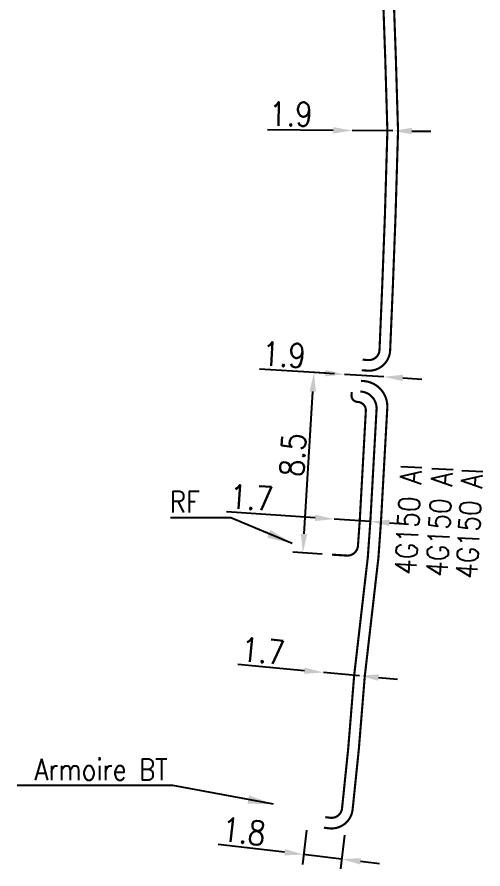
# Model space of a CAD drawing. Header units: millimetres. Extents: x 184994 to 186004, y 128000 to 129009.
# Drawn here: x 185130.41 to 185152.33, y 128513.56 to 128553.63 of the extents above; entities that cross this region are included whole.
import ezdxf

# ---------------------------------------------------------------- set-up
doc = ezdxf.new("R2010")
doc.units = ezdxf.units.MM
doc.header["$PDMODE"] = 34
doc.linetypes.add('B_ST_Al', pattern=[2000, 1000, 1000])
doc.layers.get('Defpoints').update_dxf_attribs({"linetype": 'CONTINUOUS'})
doc.layers.add('B_100', color=3, linetype='CONTINUOUS')
doc.layers.add('B_110', color=1, linetype='CONTINUOUS')
doc.styles.get("Standard").update_dxf_attribs({"font": 'romans.shx', "width": 0.85})
doc.dimstyles.get("Standard").update_dxf_attribs({"dimtxt": 1.5, "dimasz": 1.2, "dimexe": 0.625, "dimexo": 0.625, "dimgap": 0.25, "dimtad": 1, "dimdec": 1, "dimzin": 0, "dimdsep": 46, "dimtxsty": 'Standard', "dimcen": -0.5, "dimadec": 0, "dimazin": 0, "dimtfac": 1, "dimtdec": 1, "dimtmove": 0, "dimatfit": 3, "dimfxl": 0, "dimtolj": 1, "dimtzin": 0, "dimarcsym": 0})

# ---------------------------------------------------------------- blocks, each defined once
blk = doc.blocks.new('*D778')
at = {"layer": 'B_110', "color": 0, "linetype": 'Continuous', "lineweight": -2, "transparency": 16777216}
for p, q in [((185144.032, 128515.39), (185143.84, 128513.774)), ((185145.818, 128515.154), (185145.627, 128513.561)), ((185143.002, 128514.346), (185139.882, 128514.718)), ((185145.683, 128514.026), (185143.895, 128514.24)), ((185146.577, 128513.92), (185147.47, 128513.813))]:
    blk.add_line(p, q, dxfattribs=at)
at = {"layer": 'B_110', "color": 0, "linetype": 'Continuous', "transparency": 16777216}
for points in [[(185143.019, 128514.495), (185142.984, 128514.197), (185143.895, 128514.24)], [(185146.594, 128514.069), (185146.559, 128513.771), (185145.683, 128514.026)]]:
    blk.add_solid(points, dxfattribs=at)
at = {"layer": 'Defpoints', "color": 0, "linetype": 'Continuous', "transparency": 16777216}
for p in [(185144.088, 128515.855), (185145.873, 128515.62), (185143.895, 128514.24)]:
    blk.add_point(p, dxfattribs=at)
at = {"layer": 'B_110', "color": 0, "linetype": 'Continuous', "transparency": 16777216, "insert": (185141.084, 128515.33), "char_height": 1.125, "attachment_point": 5, "rotation": 353.1984}
blk.add_mtext('\\A1;1.8', dxfattribs=at)
blk = doc.blocks.new('*D779')
at = {"layer": 'B_110', "color": 0, "linetype": 'Continuous', "lineweight": -2, "transparency": 16777216}
for p, q in [((185143.934, 128522.885), (185140.805, 128523.173)), ((185146.523, 128522.647), (185144.83, 128522.803)), ((185147.419, 128522.564), (185148.315, 128522.482))]:
    blk.add_line(p, q, dxfattribs=at)
at = {"layer": 'B_110', "color": 0, "linetype": 'Continuous', "transparency": 16777216}
for points in [[(185143.947, 128523.034), (185143.92, 128522.736), (185144.83, 128522.803)], [(185147.433, 128522.714), (185147.405, 128522.415), (185146.523, 128522.647)]]:
    blk.add_solid(points, dxfattribs=at)
at = {"layer": 'Defpoints', "color": 0, "linetype": 'Continuous', "transparency": 16777216}
for p in [(185144.83, 128522.803), (185144.83, 128522.803), (185146.523, 128522.647)]:
    blk.add_point(p, dxfattribs=at)
at = {"layer": 'B_110', "color": 0, "linetype": 'Continuous', "transparency": 16777216, "insert": (185141.99, 128523.817), "char_height": 1.125, "attachment_point": 5, "rotation": 354.7445}
blk.add_mtext('\\A1;1.7', dxfattribs=at)
blk = doc.blocks.new('*D780')
at = {"layer": 'B_100', "color": 0, "linetype": 'Continuous', "lineweight": -2, "transparency": 16777216}
for p, q in [((185144.44, 128530.073), (185140.271, 128530.353)), ((185147.034, 128529.899), (185145.337, 128530.013)), ((185147.932, 128529.839), (185148.83, 128529.779))]:
    blk.add_line(p, q, dxfattribs=at)
at = {"layer": 'B_100', "color": 0, "linetype": 'Continuous', "transparency": 16777216}
for points in [[(185144.45, 128530.223), (185144.429, 128529.924), (185145.337, 128530.013)], [(185147.942, 128529.989), (185147.922, 128529.69), (185147.034, 128529.899)]]:
    blk.add_solid(points, dxfattribs=at)
at = {"layer": 'Defpoints', "color": 0, "linetype": 'Continuous', "transparency": 16777216}
for p in [(185145.337, 128530.013), (185145.337, 128530.013), (185147.034, 128529.899)]:
    blk.add_point(p, dxfattribs=at)
at = {"layer": 'B_100', "color": 0, "linetype": 'Continuous', "transparency": 16777216, "insert": (185141.44, 128531.026), "char_height": 1.125, "attachment_point": 5, "rotation": 356.1667}
blk.add_mtext('\\A1;1.7', dxfattribs=at)
blk = doc.blocks.new('*D781')
at = {"layer": 'B_110', "color": 0, "linetype": 'Continuous', "lineweight": -2, "transparency": 16777216}
for p, q in [((185144.918, 128536.878), (185141.827, 128537.068)), ((185147.663, 128536.709), (185145.816, 128536.823)), ((185148.561, 128536.654), (185149.459, 128536.598))]:
    blk.add_line(p, q, dxfattribs=at)
at = {"layer": 'B_110', "color": 0, "linetype": 'Continuous', "transparency": 16777216}
for points in [[(185144.927, 128537.027), (185144.909, 128536.728), (185145.816, 128536.823)], [(185148.57, 128536.803), (185148.552, 128536.504), (185147.663, 128536.709)]]:
    blk.add_solid(points, dxfattribs=at)
at = {"layer": 'Defpoints', "color": 0, "linetype": 'Continuous', "transparency": 16777216}
for p in [(185145.816, 128536.823), (185145.816, 128536.823), (185147.663, 128536.709)]:
    blk.add_point(p, dxfattribs=at)
at = {"layer": 'B_110', "color": 0, "linetype": 'Continuous', "transparency": 16777216, "insert": (185142.97, 128537.749), "char_height": 1.125, "attachment_point": 5, "rotation": 356.4811}
blk.add_mtext('\\A1;1.9', dxfattribs=at)
blk = doc.blocks.new('*D782')
at = {"layer": 'B_110', "color": 0, "linetype": 'Continuous', "lineweight": -2, "transparency": 16777216}
for p, q in [((185145.287, 128548.299), (185142.19, 128548.326)), ((185148.087, 128548.275), (185146.187, 128548.291)), ((185148.987, 128548.267), (185149.887, 128548.26))]:
    blk.add_line(p, q, dxfattribs=at)
at = {"layer": 'B_110', "color": 0, "linetype": 'Continuous', "transparency": 16777216}
for points in [[(185145.288, 128548.449), (185145.285, 128548.149), (185146.187, 128548.291)], [(185148.988, 128548.417), (185148.985, 128548.117), (185148.087, 128548.275)]]:
    blk.add_solid(points, dxfattribs=at)
at = {"layer": 'Defpoints', "color": 0, "linetype": 'Continuous', "transparency": 16777216}
for p in [(185146.187, 128548.291), (185146.187, 128548.291), (185148.087, 128548.275)]:
    blk.add_point(p, dxfattribs=at)
at = {"layer": 'B_110', "color": 0, "linetype": 'Continuous', "transparency": 16777216, "insert": (185143.295, 128549.066), "char_height": 1.125, "attachment_point": 5, "rotation": 359.5088}
blk.add_mtext('\\A1;1.9', dxfattribs=at)
blk = doc.blocks.new('*D785')
at = {"layer": 'B_100', "color": 0, "linetype": 'Continuous', "lineweight": -2, "transparency": 16777216}
for p, q in [((185145.348, 128536.851), (185143.913, 128536.94)), ((185143.915, 128529.325), (185144.326, 128536.012)), ((185144.763, 128528.371), (185143.392, 128528.456))]:
    blk.add_line(p, q, dxfattribs=at)
at = {"layer": 'B_100', "color": 0, "linetype": 'Continuous', "transparency": 16777216}
for points in [[(185144.176, 128536.022), (185144.476, 128536.003), (185144.381, 128536.911)], [(185143.765, 128529.334), (185144.064, 128529.316), (185143.86, 128528.427)]]:
    blk.add_solid(points, dxfattribs=at)
at = {"layer": 'Defpoints', "color": 0, "linetype": 'Continuous', "transparency": 16777216}
for p in [(185144.381, 128536.911), (185145.816, 128536.823), (185145.231, 128528.343)]:
    blk.add_point(p, dxfattribs=at)
at = {"layer": 'B_100', "color": 0, "linetype": 'Continuous', "transparency": 16777216, "insert": (185143.391, 128533.035), "char_height": 1.125, "attachment_point": 5, "rotation": 86.4811}
blk.add_mtext('\\A1;8.5', dxfattribs=at)

msp = doc.modelspace()

# ---------------------------------------------------------------- linework, layer by layer
at = {"layer": 'B_100', "linetype": 'B_ST_Al', "ltscale": 0.5, "const_width": 0.1, "flags": 128}
for points in [[(185146.667, 128537.515), (185146.931, 128537.496, 0.422409), (185147.466, 128537.974), (185147.595, 128541.02), (185147.719, 128544.28), (185147.836, 128548.275), (185147.734, 128551.72), (185147.521, 128557.695), (185147.161, 128563.141), (185146.772, 128567.025), (185146.565, 128569.089, 0.414248), (185146.018, 128569.537), (185145.67, 128569.502)], [(185146.562, 128536.018), (185146.585, 128536.017, -0.40994), (185147.327, 128535.174), (185147.034, 128529.899), (185147.034, 128529.899), (185146.917, 128528.239), (185146.274, 128522.671), (185145.994, 128519.233), (185145.703, 128516.413, -0.422575), (185145.141, 128515.969), (185144.914, 128515.998)], [(185145.231, 128528.343), (185145.923, 128528.3, 0.411621), (185146.452, 128528.764), (185146.535, 128529.931), (185146.725, 128533.349), (185146.725, 128533.349), (185146.725, 128533.349), (185146.822, 128535.104, 0.409938), (185146.451, 128535.525), (185146.427, 128535.526, -0.414214), (185146.149, 128535.847), (185146.159, 128535.996)]]:
    msp.add_lwpolyline(points, format="xyb", dxfattribs=at)
at = {"layer": 'B_110', "linetype": 'B_ST_Al', "const_width": 0.1, "flags": 128}
msp.add_lwpolyline([(185145.62, 128569.999), (185145.968, 128570.034, -0.414248), (185147.063, 128569.139), (185147.27, 128567.074), (185147.66, 128563.182), (185148.02, 128557.72), (185148.233, 128551.736), (185148.337, 128548.275), (185148.219, 128544.263), (185148.095, 128541), (185147.966, 128537.952, -0.422409), (185146.896, 128536.997), (185146.632, 128537.016)], format="xyb", dxfattribs=at)
at = {"layer": 'B_110', "linetype": 'B_ST_Al', "ltscale": 0.5, "const_width": 0.1, "flags": 128}
msp.add_lwpolyline([(185146.597, 128536.517), (185146.718, 128536.509, -0.409931), (185147.832, 128535.245), (185147.532, 128529.859), (185147.532, 128529.859), (185147.415, 128528.204), (185146.772, 128522.622), (185146.492, 128519.187), (185146.201, 128516.362, -0.422575), (185145.075, 128515.473), (185144.848, 128515.503)], format="xyb", dxfattribs=at)

# ---------------------------------------------------------------- texts
at = {"layer": 'B_100', "linetype": 'B_ST_Al', "ltscale": 0.5, "width": 0.85}
for p in [(185149.179, 128527.38), (185150.646, 128527.289)]:
    msp.add_text('4G150 Al', height=1, rotation=86.8149, dxfattribs=at).set_placement(p)
at = {"layer": 'B_100', "linetype": 'Continuous', "insert": (185139.013, 128530.824), "char_height": 1, "attachment_point": 6}
msp.add_mtext('RF', dxfattribs=at)
at = {"layer": 'B_110', "linetype": 'B_ST_Al', "ltscale": 0.5, "width": 0.85}
msp.add_text('4G150 Al', height=1, rotation=86.8149, dxfattribs=at).set_placement((185152.052, 128527.194))
at = {"layer": 'B_110', "linetype": 'Continuous', "insert": (185137.495, 128518.238), "char_height": 1, "attachment_point": 6}
msp.add_mtext('Armoire BT', dxfattribs=at)

# ---------------------------------------------------------------- dimensions: what is measured, and where the dimension line sits
at = {"layer": 'B_100', "linetype": 'Continuous'}
for base, p1, p2, angle, picture, middle in [((185144.381, 128536.911), (185145.231, 128528.343), (185145.816, 128536.823), 266.4811, '*D785', (185144.14, 128532.989)), ((185145.337, 128530.013), (185147.034, 128529.899), (185145.337, 128530.013), 356.1667, '*D780', (185141.389, 128530.278))]:
    dim = msp.add_linear_dim(base=base, p1=p1, p2=p2, angle=angle, dimstyle='Standard', override={"dimscale": 0.75, "dimatfit": 0}, dxfattribs=at)
    dim.commit()
    dim.dimension.update_dxf_attribs({"geometry": picture, "text_midpoint": middle, "dimtype": 160})
at = {"layer": 'B_110', "linetype": 'Continuous'}
for base, p1, p2, angle, override, picture, middle in [((185146.187, 128548.291), (185148.087, 128548.275), (185146.187, 128548.291), 359.5088, {"dimscale": 0.75, "dimlfac": 1, "dimlunit": 2, "dimatfit": 0}, '*D782', (185143.289, 128548.316)), ((185145.8163, 128536.8225), (185147.6628, 128536.709), (185145.8163, 128536.8225), 356.4811, {"dimscale": 0.75, "dimlfac": 1, "dimlunit": 2, "dimatfit": 0}, '*D781', (185142.9235, 128537.0004)), ((185144.83, 128522.803), (185146.523, 128522.647), (185144.83, 128522.803), 354.7445, {"dimscale": 0.75, "dimlfac": 1, "dimlunit": 2, "dimatfit": 0}, '*D779', (185141.921, 128523.07)), ((185143.895, 128514.24), (185145.873, 128515.62), (185144.088, 128515.855), 353.1984, {"dimscale": 0.75, "dimatfit": 0}, '*D778', (185140.995, 128514.586))]:
    dim = msp.add_linear_dim(base=base, p1=p1, p2=p2, angle=angle, dimstyle='Standard', override=override, dxfattribs=at)
    dim.commit()
    dim.dimension.update_dxf_attribs({"geometry": picture, "text_midpoint": middle, "dimtype": 160})

# ---------------------------------------------------------------- leaders
at = {"layer": 'B_100', "linetype": 'Continuous', "annotation_type": 0, "has_hookline": 1, "hookline_direction": 1, "text_width": 1.376}
msp.add_leader([(185143.364, 128528.863), (185140.463, 128530.074), (185139.263, 128530.074)], dimstyle='Standard', dxfattribs=at)
at = {"layer": 'B_110', "linetype": 'Continuous', "annotation_type": 0, "has_hookline": 1, "hookline_direction": 1, "text_width": 7.083}
msp.add_leader([(185142.473, 128516.606), (185137.745, 128517.488)], dimstyle='Standard', dxfattribs=at)

doc.saveas('drawing.dxf')
